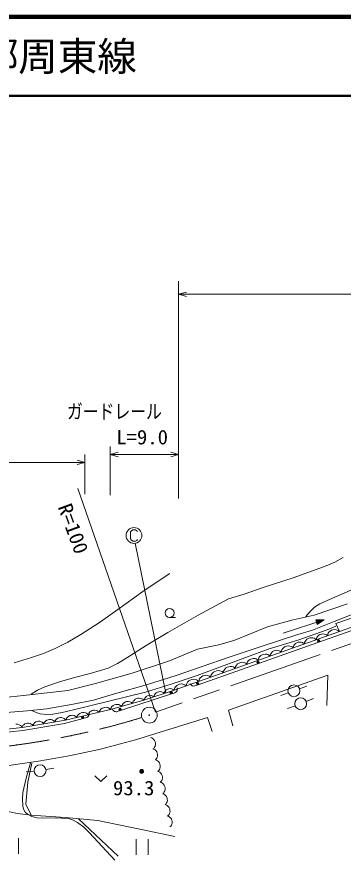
# Model space of a CAD drawing. Units: millimetres, scale not verified. Extents: x 40000 to 680000, y 20000 to 380000.
# Drawn here: x 246570 to 287822, y 273263 to 380000 of the extents above; entities that cross this region are included whole.
import ezdxf
from ezdxf.enums import TextEntityAlignment as Align

# ---------------------------------------------------------------- set-up
doc = ezdxf.new("R2010")
doc.units = ezdxf.units.MM
doc.header["$LTSCALE"] = 1000
doc.linetypes.add('CHAIN', pattern=[18.5, 12, -1.5, 3.5, -1.5])
for name, color, linetype, lineweight in [('M-BGD', 7, 'Continuous', 13), ('M-BGD-EXST', 7, 'Continuous', 13), ('M-BMK', 2, 'CHAIN', 13), ('M-BMK-SRVR', 3, 'Continuous', 13), ('M-STR-HTXT', 7, 'Continuous', 13), ('M-TTL', 2, 'Continuous', 140), ('M-TTL-LINE', 7, 'Continuous', 50)]:
    doc.layers.add(name, color=color, linetype=linetype, lineweight=lineweight)
doc.layers.add('M-TTL-TXT', color=7, linetype='Continuous')
doc.styles.add('ＭＳ ゴシック', font='')
doc.styles.get('ＭＳ ゴシック').set_extended_font_data('MS Gothic')

msp = doc.modelspace()

# ---------------------------------------------------------------- linework, layer by layer
at = {"layer": 'M-BGD'}
for p, q in [((284150, 304253), (288358, 305715)), ((281492, 303677), (284150, 304253)), ((290494, 304980), (286684, 303474)), ((286908, 303200), (291817, 304895)), ((265875, 303977), (266625, 303977)), ((292181, 303504), (269484, 295459)), ((278258, 302791), (281492, 303677)), ((280245, 302009), (285414, 303683)), ((286684, 303474), (283938, 302366)), ((285414, 303683), (284364, 303680)), ((284364, 303680), (284561, 303071)), ((285300, 303646), (284421, 303635)), ((284421, 303635), (284581, 303140)), ((285186, 303609), (284477, 303590)), ((284477, 303590), (284600, 303210)), ((285072, 303572), (284534, 303545)), ((284534, 303545), (284620, 303279)), ((284561, 303071), (285414, 303683)), ((284581, 303140), (285300, 303646)), ((284957, 303535), (284590, 303501)), ((284590, 303501), (284640, 303348)), ((284600, 303210), (285186, 303609)), ((284620, 303279), (285072, 303572)), ((284640, 303348), (284957, 303535)), ((284805, 303486), (284647, 303456)), ((284647, 303456), (284659, 303418)), ((284659, 303418), (284805, 303486)), ((287347, 302205), (286908, 303200)), ((292146, 303904), (287347, 302205)), ((274131, 301108), (278258, 302791)), ((287347, 302205), (274181, 297533)), ((283938, 302366), (281951, 301765)), ((286023, 302109), (285935, 301975)), ((286172, 302263), (286023, 302109)), ((286342, 302358), (286172, 302263)), ((286523, 302422), (286342, 302358)), ((286715, 302456), (286523, 302422)), ((286928, 302430), (286715, 302456)), ((287081, 302382), (286928, 302430)), ((287203, 302324), (287081, 302382)), ((287347, 302205), (287203, 302324)), ((272093, 300532), (274131, 301108)), ((281951, 301765), (277571, 300354)), ((283102, 301072), (283013, 300939)), ((283250, 301227), (283102, 301072)), ((283421, 301321), (283250, 301227)), ((283602, 301385), (283421, 301321)), ((283793, 301419), (283602, 301385)), ((284006, 301393), (283793, 301419)), ((284159, 301345), (284006, 301393)), ((284282, 301287), (284159, 301345)), ((284426, 301168), (284282, 301287)), ((284460, 301340), (284426, 301168)), ((284515, 301455), (284460, 301340)), ((284598, 301580), (284515, 301455)), ((284738, 301725), (284598, 301580)), ((284897, 301813), (284738, 301725)), ((285067, 301873), (284897, 301813)), ((285246, 301905), (285067, 301873)), ((285446, 301881), (285246, 301905)), ((285589, 301836), (285446, 301881)), ((285704, 301781), (285589, 301836)), ((285839, 301670), (285704, 301781)), ((285876, 301853), (285839, 301670)), ((285935, 301975), (285876, 301853)), ((265847, 298494), (269391, 299956)), ((269391, 299956), (272093, 300532)), ((277571, 300354), (273397, 298943)), ((280180, 300035), (280092, 299902)), ((280329, 300190), (280180, 300035)), ((280499, 300284), (280329, 300190)), ((280680, 300349), (280499, 300284)), ((280872, 300383), (280680, 300349)), ((281085, 300356), (280872, 300383)), ((281238, 300309), (281085, 300356)), ((281360, 300250), (281238, 300309)), ((281504, 300132), (281360, 300250)), ((281539, 300303), (281504, 300132)), ((281593, 300418), (281539, 300303)), ((281676, 300543), (281593, 300418)), ((281816, 300688), (281676, 300543)), ((281976, 300777), (281816, 300688)), ((282145, 300837), (281976, 300777)), ((282325, 300869), (282145, 300837)), ((282525, 300844), (282325, 300869)), ((282668, 300799), (282525, 300844)), ((282783, 300745), (282668, 300799)), ((282918, 300633), (282783, 300745)), ((282955, 300816), (282918, 300633)), ((283013, 300939), (282955, 300816)), ((273397, 298943), (270016, 297767)), ((277170, 298865), (277112, 298743)), ((277259, 298999), (277170, 298865)), ((277407, 299153), (277259, 298999)), ((277578, 299248), (277407, 299153)), ((277759, 299312), (277578, 299248)), ((277950, 299346), (277759, 299312)), ((278163, 299320), (277950, 299346)), ((278316, 299272), (278163, 299320)), ((278439, 299214), (278316, 299272)), ((278583, 299095), (278439, 299214)), ((278617, 299267), (278583, 299095)), ((278672, 299381), (278617, 299267)), ((278755, 299506), (278672, 299381)), ((278894, 299651), (278755, 299506)), ((279054, 299740), (278894, 299651)), ((279224, 299800), (279054, 299740)), ((279403, 299832), (279224, 299800)), ((279603, 299807), (279403, 299832)), ((279746, 299763), (279603, 299807)), ((279861, 299708), (279746, 299763)), ((279996, 299597), (279861, 299708)), ((280033, 299780), (279996, 299597)), ((280092, 299902), (280033, 299780)), ((261152, 296944), (265847, 298494)), ((274248, 297829), (274190, 297706)), ((274337, 297962), (274248, 297829)), ((274486, 298117), (274337, 297962)), ((274656, 298211), (274486, 298117)), ((274837, 298275), (274656, 298211)), ((275029, 298309), (274837, 298275)), ((275242, 298283), (275029, 298309)), ((275394, 298235), (275242, 298283)), ((275517, 298177), (275394, 298235)), ((275661, 298058), (275517, 298177)), ((275696, 298230), (275661, 298058)), ((275750, 298345), (275696, 298230)), ((275833, 298470), (275750, 298345)), ((275973, 298615), (275833, 298470)), ((276133, 298703), (275973, 298615)), ((276302, 298763), (276133, 298703)), ((276482, 298795), (276302, 298763)), ((276682, 298771), (276482, 298795)), ((276825, 298726), (276682, 298771)), ((276940, 298671), (276825, 298726)), ((277075, 298560), (276940, 298671)), ((277112, 298743), (277075, 298560)), ((256500, 295615), (261152, 296944)), ((274181, 297533), (266451, 294773)), ((270016, 297767), (266724, 296650)), ((271174, 296748), (271112, 296618)), ((271268, 296890), (271174, 296748)), ((271426, 297055), (271268, 296890)), ((271606, 297155), (271426, 297055)), ((271798, 297224), (271606, 297155)), ((272002, 297260), (271798, 297224)), ((272228, 297233), (272002, 297260)), ((272391, 297183), (272228, 297233)), ((272521, 297121), (272391, 297183)), ((272674, 296995), (272521, 297121)), ((272711, 297178), (272674, 296995)), ((272769, 297301), (272711, 297178)), ((272857, 297434), (272769, 297301)), ((273006, 297589), (272857, 297434)), ((273176, 297684), (273006, 297589)), ((273357, 297748), (273176, 297684)), ((273548, 297783), (273357, 297748)), ((273761, 297757), (273548, 297783)), ((273914, 297710), (273761, 297757)), ((274037, 297652), (273914, 297710)), ((274181, 297533), (274037, 297652)), ((274190, 297706), (274153, 297523)), ((266724, 296650), (263079, 295503)), ((268160, 295780), (268066, 295638)), ((268318, 295945), (268160, 295780)), ((268498, 296045), (268318, 295945)), ((268691, 296114), (268498, 296045)), ((268894, 296150), (268691, 296114)), ((269121, 296123), (268894, 296150)), ((269283, 296073), (269121, 296123)), ((269413, 296011), (269283, 296073)), ((269567, 295885), (269413, 296011)), ((269603, 296068), (269567, 295885)), ((269661, 296191), (269603, 296068)), ((269750, 296324), (269661, 296191)), ((269898, 296479), (269750, 296324)), ((270068, 296574), (269898, 296479)), ((270249, 296639), (270068, 296574)), ((270440, 296673), (270249, 296639)), ((270654, 296647), (270440, 296673)), ((270806, 296600), (270654, 296647)), ((270929, 296542), (270806, 296600)), ((271073, 296423), (270929, 296542)), ((271112, 296618), (271073, 296423)), ((273333, 292253), (285879, 296667)), ((285879, 296667), (285777, 292849)), ((247419, 294109), (253001, 294729)), ((253001, 294729), (256500, 295615)), ((263079, 295503), (258934, 294298)), ((266451, 294773), (262629, 293498)), ((265300, 294608), (265251, 294510)), ((265374, 294715), (265300, 294608)), ((265498, 294838), (265374, 294715)), ((265637, 294912), (265498, 294838)), ((265785, 294962), (265637, 294912)), ((265942, 294986), (265785, 294962)), ((266114, 294962), (265942, 294986)), ((266238, 294921), (266114, 294962)), ((266336, 294871), (266238, 294921)), ((266451, 294773), (266336, 294871)), ((266495, 294958), (266459, 294775)), ((266554, 295081), (266495, 294958)), ((266642, 295214), (266554, 295081)), ((266790, 295369), (266642, 295214)), ((266760, 294618), (266684, 294529)), ((266824, 294744), (266760, 294618)), ((266960, 295464), (266790, 295369)), ((266850, 294857), (266824, 294744)), ((266826, 295060), (266851, 294984)), ((266851, 294984), (266850, 294857)), ((267141, 295529), (266960, 295464)), ((267333, 295563), (267141, 295529)), ((267546, 295537), (267333, 295563)), ((267699, 295490), (267546, 295537)), ((267821, 295432), (267699, 295490)), ((267966, 295313), (267821, 295432)), ((268004, 295508), (267966, 295313)), ((268066, 295638), (268004, 295508)), ((268489, 295573), (268469, 295630)), ((268541, 295485), (268489, 295573)), ((268638, 295392), (268541, 295485)), ((268721, 295337), (268638, 295392)), ((268817, 295307), (268721, 295337)), ((268950, 295291), (268817, 295307)), ((269051, 295305), (268950, 295291)), ((269202, 295359), (269051, 295305)), ((269484, 295459), (269202, 295359)), ((282305, 294950), (283246, 295286)), ((242990, 293666), (247419, 294109)), ((258934, 294298), (256259, 293504)), ((266126, 294305), (259660, 292195)), ((261533, 293625), (261384, 293489)), ((261698, 293703), (261533, 293625)), ((261871, 293752), (261698, 293703)), ((262053, 293772), (261871, 293752)), ((262250, 293734), (262053, 293772)), ((262390, 293680), (262250, 293734)), ((262501, 293618), (262390, 293680)), ((262629, 293498), (262501, 293618)), ((262689, 293656), (262657, 293508)), ((262739, 293754), (262689, 293656)), ((262813, 293861), (262739, 293754)), ((262936, 293985), (262813, 293861)), ((263076, 294059), (262936, 293985)), ((263224, 294108), (263076, 294059)), ((263380, 294133), (263224, 294108)), ((263553, 294108), (263380, 294133)), ((263676, 294067), (263553, 294108)), ((263775, 294017), (263676, 294067)), ((263890, 293919), (263775, 294017)), ((263925, 294078), (263890, 293919)), ((263978, 294184), (263925, 294078)), ((264058, 294300), (263978, 294184)), ((264191, 294432), (264058, 294300)), ((264341, 294512), (264191, 294432)), ((264501, 294565), (264341, 294512)), ((264669, 294592), (264501, 294565)), ((264855, 294565), (264669, 294592)), ((264988, 294521), (264855, 294565)), ((265094, 294468), (264988, 294521)), ((265218, 294362), (265094, 294468)), ((265251, 294510), (265218, 294362)), ((266411, 294398), (266126, 294305)), ((266563, 294448), (266411, 294398)), ((266684, 294529), (266563, 294448)), ((280893, 294443), (279952, 294103)), ((283146, 293336), (284072, 293714)), ((253701, 293005), (250350, 292417)), ((256259, 293504), (253701, 293005)), ((257336, 292489), (257181, 292360)), ((257505, 292558), (257336, 292489)), ((257680, 292599), (257505, 292558)), ((257862, 292610), (257680, 292599)), ((258058, 292563), (257862, 292610)), ((258195, 292503), (258058, 292563)), ((258303, 292435), (258195, 292503)), ((258441, 292470), (258395, 292301)), ((262629, 293498), (258424, 292309)), ((258503, 292581), (258441, 292470)), ((258594, 292700), (258503, 292581)), ((258743, 292836), (258594, 292700)), ((258908, 292914), (258743, 292836)), ((259081, 292963), (258908, 292914)), ((259262, 292983), (259081, 292963)), ((259460, 292945), (259262, 292983)), ((259600, 292891), (259460, 292945)), ((259711, 292829), (259600, 292891)), ((259838, 292709), (259711, 292829)), ((259881, 292867), (259838, 292709)), ((259939, 292970), (259881, 292867)), ((260024, 293082), (259939, 292970)), ((260163, 293208), (260024, 293082)), ((260317, 293281), (260163, 293208)), ((260478, 293327), (260317, 293281)), ((260648, 293346), (260478, 293327)), ((260832, 293310), (260648, 293346)), ((260963, 293260), (260832, 293310)), ((261067, 293202), (260963, 293260)), ((261186, 293090), (261067, 293202)), ((261231, 293259), (261186, 293090)), ((261293, 293370), (261231, 293259)), ((261384, 293489), (261293, 293370)), ((281747, 292795), (280808, 292450)), ((247851, 292152), (242524, 291749)), ((250350, 292417), (247851, 292152)), ((258424, 292309), (252733, 290993)), ((253122, 291485), (252977, 291365)), ((253279, 291550), (253122, 291485)), ((253443, 291588), (253279, 291550)), ((253613, 291599), (253443, 291588)), ((253795, 291555), (253613, 291599)), ((253923, 291498), (253795, 291555)), ((254024, 291435), (253923, 291498)), ((254138, 291318), (254024, 291435)), ((254191, 291484), (254138, 291318)), ((254259, 291592), (254191, 291484)), ((254356, 291707), (254259, 291592)), ((254511, 291835), (254356, 291707)), ((254679, 291905), (254511, 291835)), ((254855, 291945), (254679, 291905)), ((255037, 291957), (254855, 291945)), ((255232, 291910), (255037, 291957)), ((255370, 291849), (255232, 291910)), ((255478, 291782), (255370, 291849)), ((255599, 291656), (255478, 291782)), ((255587, 291461), (255507, 291377)), ((255657, 291584), (255587, 291461)), ((255649, 291811), (255599, 291656)), ((255712, 291912), (255649, 291811)), ((255689, 291696), (255657, 291584)), ((255675, 291900), (255696, 291823)), ((255696, 291823), (255689, 291696)), ((255802, 292019), (255712, 291912)), ((255947, 292139), (255802, 292019)), ((256105, 292204), (255947, 292139)), ((256268, 292242), (256105, 292204)), ((256438, 292252), (256268, 292242)), ((256621, 292208), (256438, 292252)), ((256749, 292152), (256621, 292208)), ((256850, 292089), (256749, 292152)), ((256963, 291971), (256850, 292089)), ((257017, 292138), (256963, 291971)), ((257084, 292246), (257017, 292138)), ((257181, 292360), (257084, 292246)), ((258424, 292309), (258303, 292435)), ((258668, 292334), (258650, 292391)), ((258718, 292245), (258668, 292334)), ((258813, 292150), (258718, 292245)), ((258894, 292092), (258813, 292150)), ((258989, 292060), (258894, 292092)), ((259122, 292040), (258989, 292060)), ((259223, 292052), (259122, 292040)), ((259375, 292102), (259223, 292052)), ((259660, 292195), (259375, 292102)), ((273893, 290242), (273333, 292253)), ((246663, 290474), (246457, 290486)), ((246877, 290394), (246663, 290474)), ((247023, 290307), (246877, 290394)), ((252733, 290993), (247254, 290058)), ((252585, 290539), (247309, 289683)), ((247437, 290402), (247341, 290300)), ((247589, 290513), (247437, 290402)), ((247750, 290569), (247589, 290513)), ((247915, 290597), (247750, 290569)), ((248086, 290598), (247915, 290597)), ((248265, 290543), (248086, 290598)), ((248390, 290479), (248265, 290543)), ((248487, 290410), (248390, 290479)), ((248593, 290287), (248487, 290410)), ((248652, 290439), (248593, 290287)), ((248721, 290536), (248652, 290439)), ((248817, 290637), (248721, 290536)), ((248969, 290748), (248817, 290637)), ((249130, 290804), (248969, 290748)), ((249295, 290832), (249130, 290804)), ((249466, 290833), (249295, 290832)), ((249645, 290778), (249466, 290833)), ((249770, 290715), (249645, 290778)), ((249867, 290646), (249770, 290715)), ((249973, 290522), (249867, 290646)), ((250032, 290674), (249973, 290522)), ((250101, 290771), (250032, 290674)), ((250197, 290873), (250101, 290771)), ((250349, 290984), (250197, 290873)), ((250510, 291040), (250349, 290984)), ((250675, 291068), (250510, 291040)), ((250846, 291068), (250675, 291068)), ((251025, 291014), (250846, 291068)), ((251150, 290950), (251025, 291014)), ((251247, 290881), (251150, 290950)), ((251353, 290757), (251247, 290881)), ((251412, 290909), (251353, 290757)), ((251481, 291006), (251412, 290909)), ((251577, 291108), (251481, 291006)), ((251729, 291219), (251577, 291108)), ((251890, 291275), (251729, 291219)), ((252055, 291303), (251890, 291275)), ((252226, 291304), (252055, 291303)), ((252405, 291249), (252226, 291304)), ((252530, 291185), (252405, 291249)), ((252627, 291117), (252530, 291185)), ((254938, 291181), (252585, 290539)), ((252733, 290993), (252627, 291117)), ((252824, 291157), (252774, 291002)), ((252887, 291258), (252824, 291157)), ((252977, 291365), (252887, 291258)), ((255228, 291260), (254938, 291181)), ((255382, 291302), (255228, 291260)), ((255507, 291377), (255382, 291302)), ((261553, 288495), (270687, 291336)), ((270687, 291336), (271272, 289555)), ((247309, 289683), (242028, 289122)), ((247254, 290058), (242073, 289506)), ((247135, 290217), (247023, 290307)), ((247254, 290058), (247135, 290217)), ((247272, 290203), (247213, 290051)), ((247341, 290300), (247272, 290203)), ((257135, 287314), (261553, 288495)), ((263628, 288740), (263462, 288796)), ((263735, 288671), (263628, 288740)), ((263848, 288573), (263735, 288671)), ((263975, 288416), (263848, 288573)), ((264042, 288247), (263975, 288416)), ((264080, 288071), (264042, 288247)), ((253186, 286459), (257135, 287314)), ((263781, 287330), (263908, 287450)), ((263936, 287278), (263781, 287330)), ((263908, 287450), (263977, 287557)), ((264035, 287214), (263936, 287278)), ((263977, 287557), (264040, 287693)), ((264141, 287122), (264035, 287214)), ((264040, 287693), (264089, 287888)), ((264089, 287888), (264080, 288071)), ((249318, 285787), (253186, 286459)), ((264078, 285962), (264197, 286074)), ((264259, 286976), (264141, 287122)), ((264197, 286074), (264261, 286174)), ((264322, 286818), (264259, 286976)), ((264261, 286174), (264320, 286301)), ((264320, 286301), (264366, 286483)), ((264358, 286653), (264322, 286818)), ((264366, 286483), (264358, 286653)), ((245572, 285237), (249318, 285787)), ((247974, 283132), (248465, 285544)), ((264244, 285906), (264078, 285962)), ((264351, 285837), (264244, 285906)), ((264464, 285739), (264351, 285837)), ((264591, 285582), (264464, 285739)), ((264658, 285413), (264591, 285582)), ((264656, 284860), (264705, 285055)), ((264696, 285237), (264658, 285413)), ((264705, 285055), (264696, 285237)), ((248759, 284530), (247762, 284451)), ((250245, 284720), (251229, 284895)), ((256437, 283937), (257187, 283217)), ((257187, 283217), (257937, 283937)), ((264397, 284496), (264524, 284616)), ((264552, 284444), (264397, 284496)), ((264524, 284616), (264593, 284723)), ((264651, 284380), (264552, 284444)), ((264593, 284723), (264656, 284860)), ((264757, 284288), (264651, 284380)), ((264875, 284142), (264757, 284288)), ((264938, 283984), (264875, 284142)), ((264974, 283820), (264938, 283984)), ((247706, 280363), (247974, 283132)), ((264694, 283128), (264813, 283240)), ((264860, 283072), (264694, 283128)), ((264813, 283240), (264878, 283340)), ((264967, 283003), (264860, 283072)), ((264878, 283340), (264936, 283467)), ((264936, 283467), (264982, 283649)), ((265081, 282905), (264967, 283003)), ((264982, 283649), (264974, 283820)), ((265207, 282749), (265081, 282905)), ((265140, 281782), (265209, 281889)), ((265274, 282579), (265207, 282749)), ((265209, 281889), (265272, 282026)), ((265272, 282026), (265321, 282221)), ((265312, 282403), (265274, 282579)), ((265321, 282221), (265312, 282403)), ((265013, 281663), (265140, 281782)), ((265168, 281610), (265013, 281663)), ((265268, 281546), (265168, 281610)), ((265373, 281454), (265268, 281546)), ((265491, 281308), (265373, 281454)), ((265554, 281150), (265491, 281308)), ((265552, 280634), (265598, 280816)), ((265590, 280986), (265554, 281150)), ((265598, 280816), (265590, 280986)), ((240740, 280408), (246634, 279158)), ((248376, 278934), (247706, 280363)), ((265310, 280295), (265429, 280406)), ((265476, 280238), (265310, 280295)), ((265429, 280406), (265494, 280506)), ((265583, 280170), (265476, 280238)), ((265494, 280506), (265552, 280634)), ((265697, 280072), (265583, 280170)), ((265823, 279915), (265697, 280072)), ((265890, 279745), (265823, 279915)), ((265929, 279569), (265890, 279745)), ((246634, 279158), (248376, 278934)), ((248376, 278934), (252708, 278667)), ((252708, 278667), (256816, 278265)), ((265629, 278829), (265756, 278949)), ((265784, 278776), (265629, 278829)), ((265756, 278949), (265825, 279056)), ((265884, 278712), (265784, 278776)), ((265825, 279056), (265888, 279192)), ((265989, 278621), (265884, 278712)), ((265888, 279192), (265937, 279387)), ((265937, 279387), (265929, 279569)), ((266107, 278474), (265989, 278621)), ((254362, 278505), (259362, 273754)), ((256816, 278265), (262131, 277193)), ((265926, 277461), (266045, 277573)), ((266045, 277573), (266110, 277672)), ((266170, 278316), (266107, 278474)), ((266110, 277672), (266168, 277800)), ((266168, 277800), (266214, 277982)), ((266206, 278152), (266170, 278316)), ((266214, 277982), (266206, 278152)), ((262131, 277193), (266552, 276255)), ((246783, 274064), (246783, 276064)), ((261661, 275924), (261661, 273924)), ((263181, 273924), (263181, 275924))]:
    msp.add_line(p, q, dxfattribs=at)
for points in [[(248368, 294267), (249196, 294781), (250103, 295200), (251962, 295845), (253848, 296391), (255841, 296878), (258093, 297560), (259274, 298160), (260472, 298884), (262911, 300434), (265667, 302058), (269487, 304281), (273343, 306357), (275318, 306941), (277585, 307726), (281618, 309049), (285675, 310498), (286779, 310975), (287844, 311553)], [(246209, 298223), (248422, 298891), (249932, 299421), (251398, 300051), (253001, 300872), (254658, 301837), (257009, 303359), (259333, 304991), (262504, 307259), (265818, 309499), (265905, 309557)], [(283099, 304084), (283604, 304711), (284203, 305274), (284870, 305701), (285784, 306132), (289961, 307958)], [(248477, 292218), (249010, 291940), (249518, 291781), (250321, 291710), (251104, 291751), (252287, 291941), (253565, 292262), (262845, 294530), (266099, 295516), (269386, 296619), (278355, 299946), (282079, 301125), (285793, 302425), (286883, 302871)], [(248287, 285588), (247744, 283657), (247339, 281804), (247263, 281002), (247310, 280093), (247414, 279700), (247617, 279336), (247903, 279070), (248454, 278795), (249135, 278626), (249931, 278562), (251413, 278622), (253029, 278538), (253512, 278399), (254222, 278045), (255024, 277422), (255746, 276709), (258960, 273263)]]:
    msp.add_lwpolyline(points, dxfattribs=at)
for centre, radius in [((265875, 304547), 570), ((284721, 301019), 150), ((284721, 301019), 90), ((284721, 301019), 30), ((277077, 298310), 150), ((277077, 298310), 90), ((277077, 298310), 30), ((269434, 295600), 150), ((269434, 295600), 90), ((266079, 294448), 150), ((269434, 295600), 30), ((281598, 294697), 750), ((266079, 294448), 90), ((266079, 294448), 30), ((282451, 293053), 750), ((259614, 292338), 150), ((254899, 291325), 150), ((254899, 291325), 90), ((259614, 292338), 90), ((259614, 292338), 30), ((254899, 291325), 30), ((249506, 284589), 750), ((262351, 284484), 250), ((262351, 284484), 150), ((262351, 284484), 50)]:
    msp.add_circle(centre, radius, dxfattribs=at)
at = {"layer": 'M-BGD-EXST'}
for p, q in [((261051, 314962), (260931, 314802)), ((261211, 315082), (261051, 314962)), ((261571, 315082), (261211, 315082)), ((261731, 314962), (261571, 315082)), ((261811, 314842), (261731, 314962)), ((260931, 314802), (260931, 313922)), ((260931, 313922), (261051, 313762)), ((261731, 313722), (261811, 313842)), ((261051, 313762), (261211, 313642)), ((261211, 313642), (261571, 313642)), ((261521, 313393), (265395, 294391)), ((261571, 313642), (261731, 313722))]:
    msp.add_line(p, q, dxfattribs=at)
msp.add_circle((261371, 314362), 1000, dxfattribs=at)
at = {"layer": 'M-BMK'}
msp.add_line((319848, 311522), (264092, 291984), dxfattribs=at)
msp.add_arc((233061, 386924), 100000, 262.65797, 287.03735, dxfattribs=at)
at = {"layer": 'M-BMK-SRVR'}
for radius in [1000, 40]:
    msp.add_circle((263315, 291611), radius, dxfattribs=at)
at = {"layer": 'M-STR-HTXT'}
for p, q in [((267024, 346549), (267024, 319053)), ((267024, 344894), (268024, 345174)), ((268024, 344614), (267024, 344894)), ((267024, 344894), (379139, 344894)), ((258358, 319459), (258358, 325602)), ((255172, 324602), (255172, 319595)), ((258358, 324602), (259358, 324882)), ((259358, 324322), (258358, 324602)), ((258358, 324602), (267024, 324602)), ((266024, 324882), (267024, 324602)), ((267024, 324602), (266024, 324322)), ((193598, 323602), (255172, 323602)), ((254172, 323882), (255172, 323602)), ((255172, 323602), (254172, 323322)), ((264092, 291984), (254266, 320315))]:
    msp.add_line(p, q, dxfattribs=at)
at = {"layer": 'M-TTL'}
msp.add_line((680000, 380000), (40000, 380000), dxfattribs=at)
at = {"layer": 'M-TTL-LINE'}
msp.add_line((40000, 370000), (680000, 370000), dxfattribs=at)

# ---------------------------------------------------------------- texts
at = {"layer": 'M-BGD', "style": 'ＭＳ ゴシック', "width": 1.05}
msp.add_text('93.3', height=1833, dxfattribs=at).set_placement((258722, 280922), align=Align.BOTTOM_LEFT)
at = {"layer": 'M-STR-HTXT', "style": 'ＭＳ ゴシック'}
for s, width, p in [('ガードレール ', 0.8, (252903, 328589)), ('L=9.0', 1.05, (259134, 325339))]:
    msp.add_text(s, height=1833, dxfattribs=dict(at, width=width)).set_placement(p, align=Align.BOTTOM_LEFT)
at = {"layer": 'M-STR-HTXT', "style": 'ＭＳ ゴシック', "width": 1.05}
msp.add_text('R=100', height=1833, rotation=290, dxfattribs=at).set_placement((251199, 317791), align=Align.BOTTOM_LEFT)
at = {"layer": 'M-TTL-TXT', "style": 'ＭＳ ゴシック'}
msp.add_text('一般県道本郷周東線', height=3666, dxfattribs=at).set_placement((216734, 375000), align=Align.MIDDLE_LEFT)

doc.saveas('drawing.dxf')
